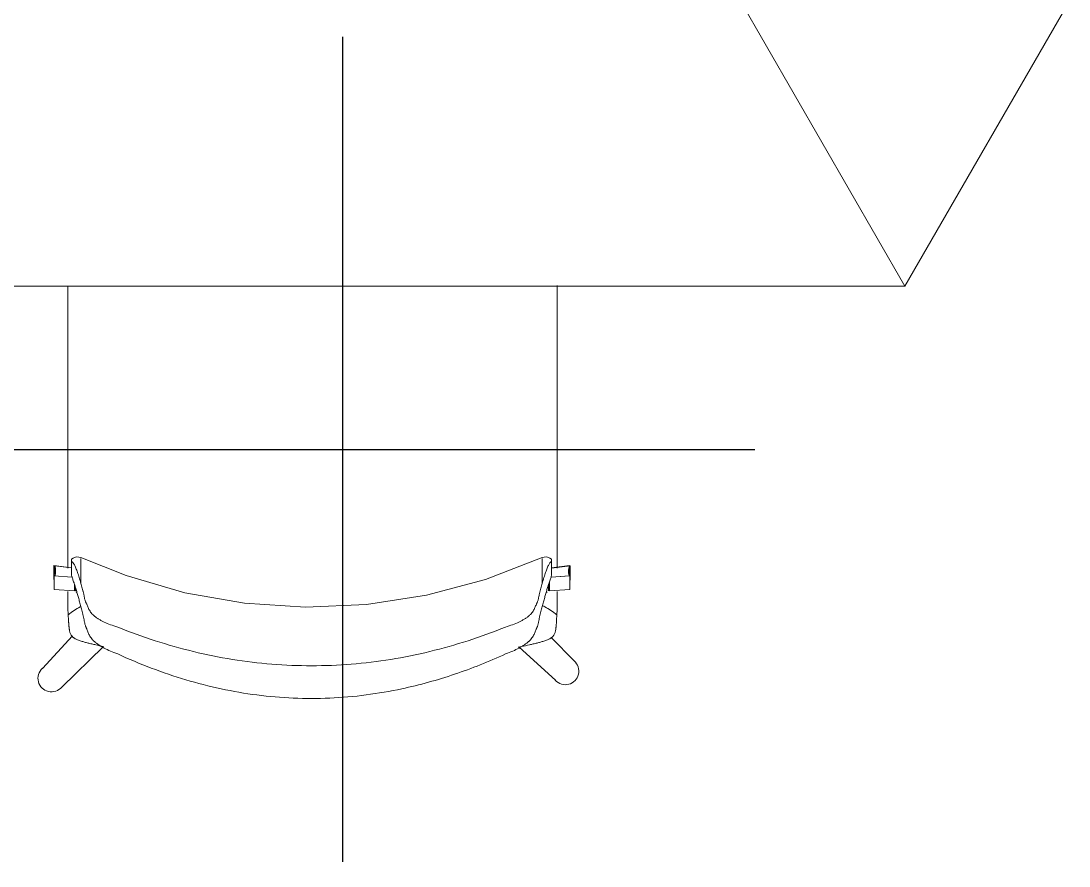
# Model space of a CAD drawing. Header units: millimetres. Extents: x 155920 to 295199, y -4084 to 97293.
# Drawn here: x 179775 to 180793, y 22336 to 23155 of the extents above; entities that cross this region are included whole.
import ezdxf

# ---------------------------------------------------------------- set-up
doc = ezdxf.new("R2010")
doc.units = ezdxf.units.MM
doc.header["$MEASUREMENT"] = 0
doc.layers.add('I-FURN', color=8, linetype='CONTINUOUS', lineweight=9)
doc.layers.add('Social Distancing', color=7, linetype='CONTINUOUS')

msp = doc.modelspace()

# ---------------------------------------------------------------- linework, layer by layer
at = {"layer": 'I-FURN'}
for p, q in [((180633.2, 22898.2), (181208.2, 23894.2)), ((180633.2, 22898.2), (180230.9, 23595.1)), ((180230.9, 23595.1), (180633.2, 22898.2)), ((179483.2, 22898.2), (180633.2, 22898.2)), ((179826.2, 22634.4), (179824.4, 22633.2)), ((179824.4, 22617.5), (179824.4, 22631.1)), ((179828.3, 22635.2), (179826.2, 22634.4)), ((179829.8, 22635.4), (179828.3, 22635.2)), ((179831.7, 22635.3), (179829.8, 22635.4)), ((179833.5, 22634.8), (179831.7, 22635.3)), ((179877.5, 22617.3), (179833.5, 22634.8)), ((180281.3, 22634.8), (180226.2, 22613.5)), ((180281.3, 22634.8), (180283.1, 22635.3)), ((180283.1, 22635.3), (180285, 22635.4)), ((180285, 22635.4), (180286.5, 22635.2)), ((180286.5, 22635.2), (180288.6, 22634.4)), ((180288.6, 22634.4), (180290.4, 22633.2)), ((180290.4, 22617.5), (180290.4, 22631.1)), ((179824.4, 22624.9), (179807.2, 22627)), ((179807.2, 22627), (179807.2, 22613.6)), ((179824.4, 22625), (179808.2, 22626.9)), ((180307.6, 22627), (180290.4, 22624.9)), ((180308.5, 22626.9), (180290.4, 22624.7)), ((180308.5, 22613.6), (180308.5, 22626.9)), ((179807.6, 22617.2), (179824.9, 22616)), ((179807.6, 22603.9), (179807.6, 22617.2)), ((179934.3, 22600.8), (179877.5, 22617.3)), ((180226.2, 22613.5), (180169, 22598.3)), ((180288.3, 22602.5), (180288.3, 22611.3)), ((180289.9, 22616), (180307.3, 22617.2)), ((180289.9, 22616), (180308.2, 22617.2)), ((180308.2, 22617.2), (180308.2, 22603.9)), ((179827.5, 22602.5), (179807.6, 22603.9)), ((179827.5, 22608.4), (179827.5, 22602.5)), ((179828.4, 22605.5), (179828.4, 22602.5)), ((179992.5, 22590.7), (179934.3, 22600.8)), ((180287.4, 22602.5), (180287.4, 22608.4)), ((180308.2, 22603.9), (180288.3, 22602.5)), ((180051.5, 22586.8), (179992.5, 22590.7)), ((180169, 22598.3), (180110.6, 22589.4)), ((180110.6, 22589.4), (180051.5, 22586.8)), ((179825.3, 22559), (179796.3, 22527.4)), ((180312.2, 22534.6), (180290.1, 22557.4)), ((179815, 22509.2), (179855.6, 22548.6)), ((180258.9, 22548.1), (180294, 22515.9))]:
    msp.add_line(p, q, dxfattribs=at)
for centre, start, end in [((180303.7, 22524.6), 221.9896, 49.6059), ((179805, 22517.7), 131.9662, 319.5824)]:
    msp.add_arc(centre, 13.1, start, end, dxfattribs=at)
for centre, start_param, end_param in [((179790.8, 22621.6), 6.026179, 6.605675), ((179791.7, 22621.5), 6.026179, 6.605675), ((180324.1, 22621.6), 2.819103, 3.398599), ((180325, 22621.5), 2.819103, 3.398599), ((179790.8, 22608.2), 0.238848, 0.322489), ((180325, 22608.2), 2.819103, 2.902745)]:
    msp.add_ellipse(centre, major_axis=(17.4, 0), ratio=0.978487, start_param=start_param, end_param=end_param, dxfattribs=at)
for points, knots in [([(179821, 22624.6), (179821, 22625.3), (179821, 22628.6), (179821, 22634.4), (179821, 22642.2), (179821, 22649.9), (179821, 22660), (179821, 22672.4), (179821, 22684.6), (179821, 22694.6), (179821, 22702.1), (179821, 22709.8), (179821, 22719.8), (179821, 22732.2), (179821, 22747.1), (179821, 22762.3), (179821, 22777.4), (179821, 22792.4), (179821, 22804.9), (179821, 22815), (179821, 22822.6), (179821, 22830.3), (179821, 22840.3), (179821, 22852.7), (179821, 22865.2), (179821, 22875.3), (179821, 22882.9), (179821, 22890.5), (179821, 22895.7), (179821, 22898.4), (179821, 22898.5)], [-0.8977274, -0.8977274, -0.8977274, -0.8977274, -0.8928571, -0.875, -0.8571429, -0.8392857, -0.8214286, -0.7857143, -0.75, -0.7321429, -0.7142857, -0.6964286, -0.6785714, -0.6428571, -0.6071429, -0.5714286, -0.5357143, -0.5, -0.4642857, -0.4464286, -0.4285714, -0.4107143, -0.3928571, -0.3571429, -0.3214286, -0.3035714, -0.2857143, -0.2678571, -0.25, -0.2488464, -0.2488464, -0.2488464, -0.2488464]), ([(180295.7, 22898.6), (180295.7, 22898.5), (180295.7, 22893.3), (180295.7, 22883.1), (180295.7, 22867.7), (180295.7, 22852.6), (180295.7, 22840), (180295.7, 22829.9), (180295.7, 22822.3), (180295.7, 22814.7), (180295.7, 22804.6), (180295.7, 22792.3), (180295.7, 22779.9), (180295.7, 22770), (180295.7, 22762.4), (180295.7, 22754.8), (180295.7, 22744.8), (180295.7, 22732.4), (180295.7, 22719.9), (180295.7, 22709.8), (180295.7, 22702.2), (180295.7, 22694.5), (180295.7, 22684.4), (180295.7, 22671.9), (180295.7, 22656.9), (180295.7, 22641.4), (180295.7, 22630.7), (180295.7, 22625.1), (180295.7, 22624.7)], [-0.7507659, -0.7507659, -0.7507659, -0.7507659, -0.75, -0.7142857, -0.6785714, -0.6428571, -0.6071429, -0.5892857, -0.5714286, -0.5535714, -0.5357143, -0.5, -0.4642857, -0.4464286, -0.4285714, -0.4107143, -0.3928571, -0.3571429, -0.3214286, -0.3035714, -0.2857143, -0.2678571, -0.25, -0.2142857, -0.1785714, -0.1428571, -0.1071429, -0.103964, -0.103964, -0.103964, -0.103964]), ([(179824.4, 22631.5), (179824.4, 22631.9), (179824.4, 22632.6), (179824.4, 22633.3), (179824.4, 22633.2), (179824.4, 22632.5), (179824.4, 22631.7), (179824.4, 22631.1)], [0.4171888, 0.4171888, 0.4171888, 0.4171888, 0.5, 0.625, 0.75, 0.875, 1, 1, 1, 1]), ([(179833.5, 22609.8), (179833.5, 22612.8), (179833.5, 22618.2), (179833.5, 22624.6), (179833.5, 22629.3), (179833.5, 22632), (179833.5, 22633.4), (179833.5, 22633.9), (179833.5, 22634.1)], [0, 0, 0, 0, 0.1111111, 0.2222222, 0.3333333, 0.4444444, 0.5, 0.5555556, 0.5555556, 0.5555556, 0.5555556]), ([(180281.3, 22634.1), (180281.3, 22633.8), (180281.3, 22633.2), (180281.3, 22631.2), (180281.3, 22627.3), (180281.3, 22620.1), (180281.3, 22613.6), (180281.3, 22609.8)], [0.4444444, 0.4444444, 0.4444444, 0.4444444, 0.5138889, 0.5833333, 0.7222222, 0.8611111, 1, 1, 1, 1]), ([(180290.4, 22631.1), (180290.4, 22631.7), (180290.4, 22632.5), (180290.4, 22633.2), (180290.4, 22633.3), (180290.4, 22632.6), (180290.4, 22631.9), (180290.4, 22631.5)], [0, 0, 0, 0, 0.125, 0.25, 0.375, 0.5, 0.5837817, 0.5837817, 0.5837817, 0.5837817]), ([(179869.3, 22541.4), (179866.8, 22542.3), (179862, 22544.1), (179856.9, 22546.6), (179853.3, 22548.7), (179850.8, 22550.2), (179849, 22551.6), (179847.8, 22552.5), (179847.1, 22553.1), (179846.6, 22553.5), (179846.2, 22553.9), (179845.6, 22554.5), (179844.6, 22555.4), (179843.5, 22556.9), (179842.3, 22558.6), (179841.4, 22560.3), (179840.6, 22562), (179840, 22563.7), (179839.5, 22565), (179839.1, 22565.9), (179838.9, 22566.4), (179838.7, 22566.8), (179838.6, 22567.2), (179838.4, 22567.7), (179838.1, 22568.5), (179837.7, 22569.7), (179837.4, 22571), (179837, 22572.8), (179836.7, 22574.5), (179836.4, 22576.1), (179836.1, 22577.4), (179835.8, 22578.7), (179835.3, 22580.4), (179834.6, 22583.4), (179833.5, 22587.4), (179832.3, 22591.9), (179831.2, 22596.1), (179830, 22600.2), (179829, 22604), (179827.9, 22607.4), (179827.2, 22609.4), (179826.9, 22610.4)], [0, 0, 0, 0, 0.035714, 0.071429, 0.089286, 0.107143, 0.125, 0.133929, 0.138393, 0.142857, 0.147321, 0.151786, 0.160714, 0.178571, 0.196429, 0.214286, 0.232143, 0.25, 0.267857, 0.276786, 0.28125, 0.285714, 0.290179, 0.294643, 0.303571, 0.321429, 0.339286, 0.357143, 0.392857, 0.410714, 0.428571, 0.446429, 0.464286, 0.5, 0.571429, 0.642857, 0.714286, 0.785714, 0.857143, 0.928571, 1, 1, 1, 1]), ([(180288, 22610.4), (180287.3, 22608.5), (180286.3, 22605.2), (180284.8, 22600.2), (180283.7, 22596.1), (180282.5, 22591.9), (180281.3, 22587.4), (180280.3, 22583.4), (180279.4, 22580), (180278.8, 22577.9), (180278.4, 22576.1), (180278.1, 22574.5), (180277.8, 22572.8), (180277.5, 22571), (180277.2, 22569.7), (180276.8, 22568.5), (180276.5, 22567.7), (180276.3, 22567.2), (180276.1, 22566.8), (180275.9, 22566.4), (180275.7, 22565.9), (180275.4, 22565), (180274.9, 22563.7), (180274.2, 22562), (180273.4, 22560.3), (180272.5, 22558.6), (180271.4, 22556.9), (180270.2, 22555.4), (180269.3, 22554.5), (180268.7, 22553.9), (180268.2, 22553.5), (180267.7, 22553.1), (180267.1, 22552.5), (180265.9, 22551.6), (180264, 22550.2), (180261.5, 22548.7), (180257.9, 22546.6), (180252.8, 22544.1), (180248.1, 22542.3), (180245.6, 22541.4)], [0, 0, 0, 0, 0.142857, 0.214286, 0.285714, 0.357143, 0.428571, 0.5, 0.535714, 0.571429, 0.589286, 0.607143, 0.642857, 0.660714, 0.678571, 0.696429, 0.705357, 0.709821, 0.714286, 0.71875, 0.723214, 0.732143, 0.75, 0.767857, 0.785714, 0.803571, 0.821429, 0.839286, 0.848214, 0.852679, 0.857143, 0.861607, 0.866071, 0.875, 0.892857, 0.910714, 0.928571, 0.964286, 1, 1, 1, 1]), ([(179833.5, 22609.8), (179834, 22608.3), (179834.6, 22605.9), (179835.4, 22603.1), (179835.8, 22601.5), (179836.2, 22600.3), (179836.4, 22599.1), (179836.7, 22597.7), (179836.9, 22596.2), (179837.2, 22594.7), (179837.6, 22593.6), (179837.9, 22592.5), (179838.2, 22591.8), (179838.4, 22591.3), (179838.6, 22591), (179838.7, 22590.6), (179839, 22590.1), (179839.3, 22589.3), (179839.9, 22588), (179840.6, 22586.3), (179841.4, 22584.6), (179842.4, 22582.9), (179843.6, 22581.2), (179844.8, 22579.8), (179845.7, 22578.9), (179846.3, 22578.4), (179846.8, 22578), (179847.3, 22577.6), (179848, 22577.1), (179849.2, 22576.2), (179851, 22575), (179853.5, 22573.6), (179857.1, 22571.8), (179862.1, 22569.7), (179866.8, 22568.2), (179869.3, 22567.5)], [0, 0, 0, 0, 0.125, 0.1875, 0.21875, 0.25, 0.28125, 0.3125, 0.375, 0.40625, 0.4375, 0.46875, 0.484375, 0.492188, 0.5, 0.507812, 0.515625, 0.53125, 0.5625, 0.59375, 0.625, 0.65625, 0.6875, 0.71875, 0.734375, 0.742188, 0.75, 0.757812, 0.765625, 0.78125, 0.8125, 0.84375, 0.875, 0.9375, 1, 1, 1, 1]), ([(180245.6, 22567.5), (180248, 22568.2), (180252.7, 22569.7), (180257.7, 22571.8), (180261.3, 22573.6), (180263.8, 22575), (180265.7, 22576.2), (180266.9, 22577.1), (180267.5, 22577.6), (180268, 22578), (180268.5, 22578.4), (180269.1, 22578.9), (180270.1, 22579.8), (180271.3, 22581.2), (180272.4, 22582.9), (180273.4, 22584.6), (180274.2, 22586.3), (180274.9, 22588), (180275.5, 22589.3), (180275.9, 22590.1), (180276.1, 22590.6), (180276.3, 22591), (180276.4, 22591.3), (180276.6, 22591.8), (180276.9, 22592.5), (180277.3, 22593.6), (180277.6, 22594.7), (180277.9, 22596.2), (180278.1, 22597.7), (180278.4, 22599.1), (180278.7, 22600.3), (180279, 22601.5), (180279.4, 22603.1), (180280.2, 22605.9), (180280.9, 22608.3), (180281.3, 22609.8)], [0, 0, 0, 0, 0.0625, 0.125, 0.15625, 0.1875, 0.21875, 0.234375, 0.242188, 0.25, 0.257812, 0.265625, 0.28125, 0.3125, 0.34375, 0.375, 0.40625, 0.4375, 0.46875, 0.484375, 0.492188, 0.5, 0.507812, 0.515625, 0.53125, 0.5625, 0.59375, 0.625, 0.6875, 0.71875, 0.75, 0.78125, 0.8125, 0.875, 1, 1, 1, 1]), ([(179833.9, 22587.5), (179833.5, 22587.3), (179831.2, 22586.1), (179826.9, 22583.6), (179823.1, 22580.8), (179821.2, 22579.2)], [0.93933321, 0.93933321, 0.93933321, 0.93933321, 0.94444444, 0.97222222, 1, 1, 1, 1]), ([(180295.5, 22579.2), (180293.6, 22580.8), (180289.8, 22583.6), (180285.1, 22586.4), (180282.3, 22587.8), (180281.5, 22588.1)], [0, 0, 0, 0, 0.02777778, 0.05555556, 0.06696683, 0.06696683, 0.06696683, 0.06696683]), ([(179855.3, 22548.6), (179852.9, 22549.1), (179849.2, 22549.9), (179844.8, 22550.9), (179842.3, 22551.5), (179840.5, 22552), (179838.8, 22552.4), (179837.2, 22552.8), (179835.6, 22553.3), (179833.9, 22553.8), (179832.1, 22554.4), (179830.4, 22555.1), (179829.1, 22555.6), (179828.1, 22556.1), (179827.5, 22556.5), (179826.8, 22557), (179825.9, 22557.6), (179824.9, 22558.5), (179824, 22559.7), (179823.4, 22560.9), (179823, 22562.2), (179822.6, 22563.5), (179822.4, 22564.7), (179822.3, 22565.6), (179822.2, 22566.1), (179822.2, 22566.5), (179822.1, 22566.9), (179822.1, 22567.4), (179822, 22568.3), (179821.9, 22569.5), (179821.8, 22570.7), (179821.7, 22571.8), (179821.6, 22572.6), (179821.6, 22573.4), (179821.5, 22574.5), (179821.4, 22576.4), (179821.3, 22578.1), (179821.2, 22579.2)], [0, 0, 0, 0, 0.125, 0.1875, 0.21875, 0.25, 0.28125, 0.3125, 0.34375, 0.375, 0.40625, 0.4375, 0.46875, 0.484375, 0.5, 0.515625, 0.53125, 0.5625, 0.59375, 0.625, 0.65625, 0.6875, 0.71875, 0.734375, 0.742188, 0.75, 0.757812, 0.765625, 0.78125, 0.8125, 0.84375, 0.859375, 0.875, 0.890625, 0.90625, 0.9375, 1, 1, 1, 1]), ([(180295.5, 22579.2), (180295.4, 22578.1), (180295.3, 22576.4), (180295.2, 22574.5), (180295.2, 22573.4), (180295.1, 22572.6), (180295, 22571.8), (180295, 22570.7), (180294.9, 22569.5), (180294.8, 22568.3), (180294.7, 22567.4), (180294.6, 22566.9), (180294.6, 22566.5), (180294.5, 22566.1), (180294.4, 22565.6), (180294.3, 22564.7), (180294.1, 22563.5), (180293.8, 22562.2), (180293.3, 22560.9), (180292.7, 22559.7), (180291.8, 22558.5), (180290.8, 22557.6), (180290, 22557), (180289.3, 22556.5), (180288.6, 22556.1), (180287.6, 22555.6), (180286.3, 22555.1), (180284.6, 22554.4), (180282.8, 22553.8), (180281.1, 22553.3), (180279.5, 22552.8), (180278, 22552.4), (180276.3, 22552), (180274.4, 22551.5), (180272, 22550.9), (180267.6, 22549.9), (180263.8, 22549.1), (180261.5, 22548.6)], [0, 0, 0, 0, 0.0625, 0.09375, 0.109375, 0.125, 0.140625, 0.15625, 0.1875, 0.21875, 0.234375, 0.242188, 0.25, 0.257812, 0.265625, 0.28125, 0.3125, 0.34375, 0.375, 0.40625, 0.4375, 0.46875, 0.484375, 0.5, 0.515625, 0.53125, 0.5625, 0.59375, 0.625, 0.65625, 0.6875, 0.71875, 0.75, 0.78125, 0.8125, 0.875, 1, 1, 1, 1]), ([(179869.3, 22567.5), (179881.2, 22562.6), (179905.4, 22553.8), (179955, 22539.7), (180018.7, 22529.4), (180096.2, 22529.4), (180159.9, 22539.7), (180209.5, 22553.8), (180233.6, 22562.6), (180245.6, 22567.5)], [-1, -1, -1, -1, -0.9, -0.8, -0.6, -0.4, -0.2, -0.1, 0, 0, 0, 0]), ([(180245.6, 22541.4), (180229.5, 22533.9), (180196.6, 22520.8), (180139.7, 22505), (180075.2, 22496.5), (180004.2, 22499.6), (179946.4, 22512.1), (179901.7, 22527.3), (179880, 22536.4), (179869.3, 22541.4)], [-1, -1, -1, -1, -0.863636, -0.727273, -0.545455, -0.363636, -0.181818, -0.090909, 0, 0, 0, 0])]:
    msp.add_open_spline(points, degree=3, knots=knots, dxfattribs=at)
for points in [[(179824.4, 22631.1), (179824.9, 22630.9), (179825.8, 22630.2), (179827.3, 22628.1), (179828.7, 22624.8), (179830.3, 22620.6), (179831.9, 22615.7), (179833, 22611.8), (179833.5, 22609.8)], [(180281.3, 22609.8), (180281.8, 22611.8), (180282.9, 22615.7), (180284.6, 22620.6), (180286.1, 22624.8), (180287.6, 22628.1), (180289.1, 22630.2), (180290, 22630.9), (180290.4, 22631.1)], [(179826.9, 22610.4), (179826.4, 22611.7), (179825.6, 22614.1), (179824.8, 22616.4), (179824.4, 22617.5)], [(180290.4, 22617.5), (180290, 22616.4), (180289.2, 22614.1), (180288.4, 22611.7), (180288, 22610.4)], [(179821, 22583), (179821, 22589.2), (179821, 22595.5), (179821, 22602)], [(179828.6, 22601.7), (179829, 22601.5), (179829.4, 22601.2), (179829.8, 22600.9)], [(180285.1, 22600.9), (180285.5, 22601.2), (180285.9, 22601.5), (180286.2, 22601.7)], [(180295.7, 22601.9), (180295.7, 22595.4), (180295.7, 22589.1), (180295.7, 22583)], [(179821.2, 22579.2), (179821.2, 22579.8), (179821.1, 22581.1), (179821.1, 22582.4), (179821, 22583)], [(180295.7, 22583), (180295.7, 22582.4), (180295.6, 22581.1), (180295.5, 22579.8), (180295.5, 22579.2)], [(180257.8, 22547.9), (180259, 22548.1), (180260.2, 22548.3), (180261.5, 22548.6)], [(180261.5, 22548.6), (180260.3, 22548.3), (180259.1, 22548.1), (180257.9, 22547.9)]]:
    msp.add_open_spline(points, degree=3, dxfattribs=at)
at = {"layer": 'Social Distancing'}
for p, q in [((180087.7, 22339.8), (180087.7, 23139.8)), ((179687.7, 22739.8), (180487.7, 22739.8))]:
    msp.add_line(p, q, dxfattribs=at)
msp.add_circle((180087.7, 22739.8), 1000, dxfattribs=at)

doc.saveas('drawing.dxf')
